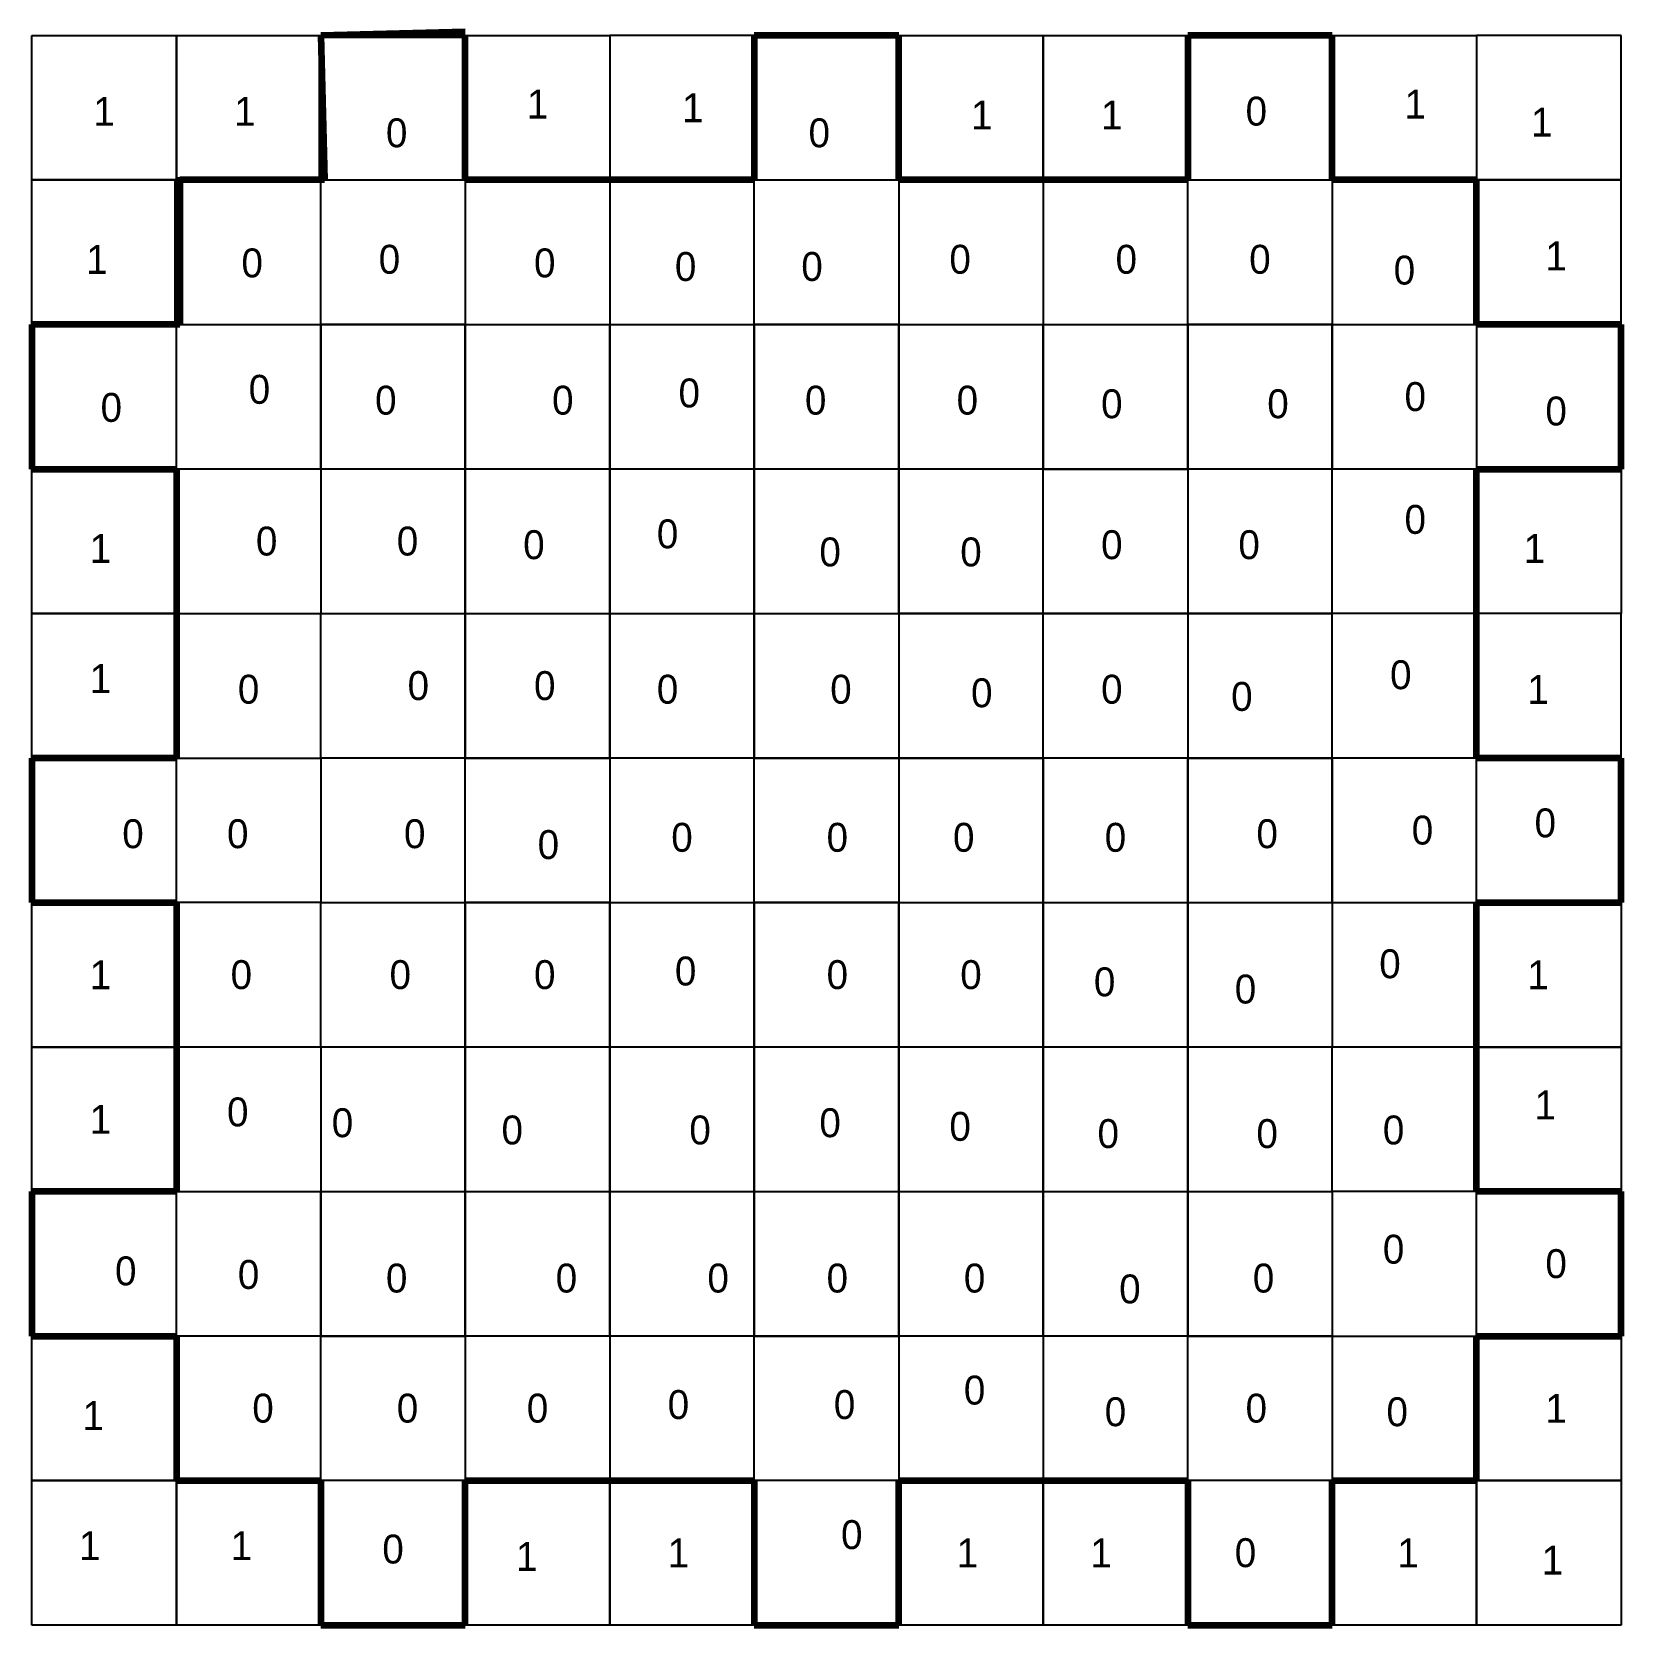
# Model space of a CAD drawing. Header units: millimetres. Extents: x 0 to 110, y -10 to 100.
import ezdxf

# ---------------------------------------------------------------- set-up
doc = ezdxf.new("R2010")
doc.units = ezdxf.units.MM
doc.layers.get('0').update_dxf_attribs({"linetype": 'CONTINUOUS', "lineweight": 0})

msp = doc.modelspace()

# ---------------------------------------------------------------- linework, layer by layer
at = {"linetype": 'CONTINUOUS', "lineweight": -3}
for p, q in [((0, 100), (10, 100)), ((0, 90), (0, 100)), ((10, 100), (10, 90)), ((10, 100), (20, 100)), ((10, 90), (10, 100)), ((20, 100), (20, 90)), ((30, 100), (40, 100)), ((30, 90), (30, 100)), ((50, 100), (40, 100)), ((40, 100), (40, 90)), ((40, 100), (40, 90)), ((50, 90), (50, 100)), ((60, 100), (70, 100)), ((60, 90), (60, 100)), ((70, 100), (80, 100)), ((70, 90), (70, 100)), ((70, 100), (70, 90)), ((80, 100), (80, 90)), ((90, 100), (100, 100)), ((90, 90), (90, 100)), ((110, 100), (100, 100)), ((100, 100), (100, 90)), ((100, 100), (100, 90)), ((110, 90), (110, 100)), ((10, 90), (0, 90)), ((0, 90), (10, 90)), ((0, 80), (0, 90)), ((20, 90), (10, 90)), ((10, 90), (10, 80)), ((20, 90), (30, 90)), ((20, 80), (20, 90)), ((40, 90), (30, 90)), ((30, 90), (30, 80)), ((40, 90), (50, 90)), ((40, 90), (40, 80)), ((50, 90), (60, 90)), ((50, 80), (50, 90)), ((70, 90), (60, 90)), ((60, 90), (60, 80)), ((80, 90), (70, 90)), ((70, 90), (70, 80)), ((80, 90), (90, 90)), ((80, 80), (80, 90)), ((100, 90), (90, 90)), ((90, 90), (90, 80)), ((110, 90), (100, 90)), ((100, 90), (100, 80)), ((100, 90), (110, 90)), ((110, 80), (110, 90)), ((10, 80), (0, 80)), ((10, 80), (20, 80)), ((10, 70), (10, 80)), ((20, 70), (20, 80)), ((20, 80), (30, 80)), ((30, 80), (20, 80)), ((20, 80), (20, 70)), ((30, 80), (30, 70)), ((30, 80), (40, 80)), ((30, 70), (30, 80)), ((40, 80), (40, 70)), ((40, 80), (50, 80)), ((40, 70), (40, 80)), ((50, 80), (50, 70)), ((50, 80), (60, 80)), ((50, 70), (50, 80)), ((60, 80), (50, 80)), ((60, 80), (60, 70)), ((60, 80), (70, 80)), ((60, 70), (60, 80)), ((70, 80), (70, 70)), ((70, 80), (80, 80)), ((70, 70), (70, 80)), ((80, 80), (80, 70)), ((80, 80), (90, 80)), ((80, 70), (80, 80)), ((90, 80), (80, 80)), ((90, 80), (90, 70)), ((90, 80), (100, 80)), ((90, 70), (90, 80)), ((100, 80), (110, 80)), ((100, 80), (100, 70)), ((0, 70), (10, 70)), ((0, 60), (0, 70)), ((10, 70), (10, 60)), ((20, 70), (10, 70)), ((30, 70), (20, 70)), ((30, 70), (20, 70)), ((20, 70), (20, 60)), ((40, 70), (30, 70)), ((40, 70), (30, 70)), ((30, 70), (30, 60)), ((30, 60), (30, 70)), ((50, 70), (40, 70)), ((50, 70), (40, 70)), ((40, 70), (40, 60)), ((40, 60), (40, 70)), ((60, 70), (50, 70)), ((60, 70), (50, 70)), ((50, 70), (50, 60)), ((50, 60), (50, 70)), ((70, 70), (60, 70)), ((70, 70), (60, 70)), ((60, 70), (60, 60)), ((60, 60), (60, 70)), ((80, 70), (70, 70)), ((70, 70), (80, 70)), ((70, 60), (70, 70)), ((70, 60), (70, 70)), ((90, 70), (80, 70)), ((90, 70), (80, 70)), ((80, 70), (80, 60)), ((80, 70), (80, 60)), ((100, 70), (90, 70)), ((90, 60), (90, 70)), ((100, 70), (110, 70)), ((100, 60), (100, 70)), ((110, 70), (110, 60)), ((10, 60), (0, 60)), ((0, 60), (10, 60)), ((0, 50), (0, 60)), ((10, 60), (10, 50)), ((10, 60), (20, 60)), ((20, 60), (30, 60)), ((20, 60), (30, 60)), ((20, 50), (20, 60)), ((30, 60), (40, 60)), ((30, 60), (30, 50)), ((30, 60), (40, 60)), ((30, 50), (30, 60)), ((40, 60), (50, 60)), ((40, 60), (40, 50)), ((40, 50), (40, 60)), ((40, 60), (50, 60)), ((50, 60), (60, 60)), ((50, 60), (50, 50)), ((50, 60), (60, 60)), ((50, 50), (50, 60)), ((60, 60), (70, 60)), ((60, 60), (60, 50)), ((70, 60), (60, 60)), ((60, 60), (60, 50)), ((80, 60), (70, 60)), ((70, 50), (70, 60)), ((70, 60), (80, 60)), ((70, 50), (70, 60)), ((80, 60), (90, 60)), ((80, 60), (80, 50)), ((90, 60), (80, 60)), ((80, 60), (80, 50)), ((90, 50), (90, 60)), ((100, 60), (90, 60)), ((110, 60), (100, 60)), ((100, 60), (100, 50)), ((110, 60), (100, 60)), ((110, 50), (110, 60)), ((10, 50), (0, 50)), ((10, 50), (20, 50)), ((10, 40), (10, 50)), ((30, 50), (20, 50)), ((30, 50), (20, 50)), ((20, 50), (20, 40)), ((20, 50), (20, 40)), ((40, 50), (30, 50)), ((30, 50), (40, 50)), ((30, 40), (30, 50)), ((30, 40), (30, 50)), ((50, 50), (40, 50)), ((50, 50), (40, 50)), ((40, 50), (40, 40)), ((40, 50), (40, 40)), ((60, 50), (50, 50)), ((50, 50), (60, 50)), ((50, 40), (50, 50)), ((50, 40), (50, 50)), ((60, 50), (70, 50)), ((70, 50), (60, 50)), ((60, 50), (60, 40)), ((60, 50), (60, 40)), ((80, 50), (70, 50)), ((80, 50), (70, 50)), ((70, 50), (70, 40)), ((70, 40), (70, 50)), ((80, 50), (90, 50)), ((90, 50), (80, 50)), ((80, 50), (80, 40)), ((80, 40), (80, 50)), ((90, 40), (90, 50)), ((100, 50), (90, 50)), ((90, 50), (90, 40)), ((100, 50), (110, 50)), ((100, 40), (100, 50)), ((0, 40), (10, 40)), ((0, 30), (0, 40)), ((10, 40), (10, 30)), ((20, 40), (10, 40)), ((20, 40), (30, 40)), ((20, 40), (30, 40)), ((20, 30), (20, 40)), ((40, 40), (30, 40)), ((30, 40), (30, 30)), ((30, 40), (40, 40)), ((30, 30), (30, 40)), ((40, 40), (50, 40)), ((40, 40), (40, 30)), ((40, 40), (50, 40)), ((40, 30), (40, 40)), ((60, 40), (50, 40)), ((50, 40), (50, 30)), ((50, 40), (60, 40)), ((50, 30), (50, 40)), ((60, 40), (70, 40)), ((60, 40), (60, 30)), ((60, 40), (70, 40)), ((60, 30), (60, 40)), ((70, 40), (80, 40)), ((70, 40), (70, 30)), ((70, 40), (80, 40)), ((70, 30), (70, 40)), ((80, 40), (90, 40)), ((80, 40), (80, 30)), ((80, 40), (90, 40)), ((80, 30), (80, 40)), ((90, 40), (90, 30)), ((90, 40), (100, 40)), ((100, 40), (110, 40)), ((100, 30), (100, 40)), ((110, 40), (110, 30)), ((10, 30), (0, 30)), ((0, 30), (10, 30)), ((0, 20), (0, 30)), ((10, 30), (10, 20)), ((20, 30), (10, 30)), ((30, 30), (20, 30)), ((30, 30), (20, 30)), ((20, 30), (20, 20)), ((40, 30), (30, 30)), ((40, 30), (30, 30)), ((30, 30), (30, 20)), ((30, 20), (30, 30)), ((50, 30), (40, 30)), ((50, 30), (40, 30)), ((40, 30), (40, 20)), ((40, 20), (40, 30)), ((60, 30), (50, 30)), ((60, 30), (50, 30)), ((50, 30), (50, 20)), ((50, 20), (50, 30)), ((70, 30), (60, 30)), ((70, 30), (60, 30)), ((60, 30), (60, 20)), ((60, 20), (60, 30)), ((80, 30), (70, 30)), ((80, 30), (70, 30)), ((70, 30), (70, 20)), ((70, 20), (70, 30)), ((90, 30), (80, 30)), ((90, 30), (80, 30)), ((80, 30), (80, 20)), ((80, 20), (80, 30)), ((90, 20), (90, 30)), ((100, 30), (90, 30)), ((100, 30), (110, 30)), ((100, 20), (100, 30)), ((110, 30), (100, 30)), ((110, 30), (110, 20)), ((10, 20), (0, 20)), ((10, 20), (20, 20)), ((10, 10), (10, 20)), ((20, 20), (30, 20)), ((20, 20), (30, 20)), ((20, 10), (20, 20)), ((20, 20), (20, 10)), ((30, 20), (40, 20)), ((30, 20), (30, 10)), ((30, 20), (40, 20)), ((30, 10), (30, 20)), ((40, 20), (50, 20)), ((40, 20), (40, 10)), ((40, 20), (50, 20)), ((40, 10), (40, 20)), ((50, 20), (60, 20)), ((50, 20), (50, 10)), ((50, 20), (60, 20)), ((50, 10), (50, 20)), ((60, 20), (70, 20)), ((60, 20), (60, 10)), ((60, 20), (70, 20)), ((60, 10), (60, 20)), ((70, 20), (80, 20)), ((70, 20), (70, 10)), ((70, 20), (80, 20)), ((70, 10), (70, 20)), ((80, 20), (90, 20)), ((80, 20), (80, 10)), ((80, 20), (90, 20)), ((80, 10), (80, 20)), ((90, 20), (90, 10)), ((100, 20), (90, 20)), ((90, 20), (90, 10)), ((110, 20), (100, 20)), ((100, 10), (100, 20)), ((0, 10), (10, 10)), ((0, 0), (0, 10)), ((10, 10), (10, 0)), ((20, 10), (10, 10)), ((30, 10), (20, 10)), ((20, 10), (30, 10)), ((20, 0), (20, 10)), ((40, 10), (30, 10)), ((30, 10), (30, 0)), ((50, 10), (40, 10)), ((40, 10), (40, 0)), ((60, 10), (50, 10)), ((50, 10), (60, 10)), ((50, 0), (50, 10)), ((70, 10), (60, 10)), ((60, 10), (60, 0)), ((80, 10), (70, 10)), ((70, 10), (70, 0)), ((90, 10), (80, 10)), ((80, 10), (90, 10)), ((80, 0), (80, 10)), ((90, 10), (100, 10)), ((90, 10), (90, 0)), ((100, 10), (110, 10)), ((100, 0), (100, 10)), ((110, 10), (110, 0)), ((10, 0), (0, 0)), ((0, 0), (10, 0)), ((0, -10), (0, 0)), ((10, 0), (10, -10)), ((10, 0), (20, 0)), ((10, -10), (10, 0)), ((20, 0), (20, -10)), ((30, 0), (20, 0)), ((30, 0), (40, 0)), ((30, -10), (30, 0)), ((40, 0), (40, -10)), ((40, 0), (50, 0)), ((40, -10), (40, 0)), ((50, 0), (50, -10)), ((60, 0), (50, 0)), ((60, 0), (70, 0)), ((60, -10), (60, 0)), ((70, 0), (70, -10)), ((70, 0), (80, 0)), ((70, -10), (70, 0)), ((80, 0), (80, -10)), ((90, 0), (80, 0)), ((90, 0), (100, 0)), ((90, -10), (90, 0)), ((100, 0), (100, -10)), ((100, 0), (110, 0)), ((100, -10), (100, 0)), ((110, 0), (100, 0)), ((110, 0), (110, -10)), ((10, -10), (0, -10)), ((20, -10), (10, -10)), ((40, -10), (30, -10)), ((50, -10), (40, -10)), ((70, -10), (60, -10)), ((80, -10), (70, -10)), ((100, -10), (90, -10)), ((110, -10), (100, -10))]:
    msp.add_line(p, q, dxfattribs=at)
at = {"linetype": 'CONTINUOUS', "lineweight": 100}
for p, q in [((30, 100.25), (20, 100)), ((20, 100), (20.25, 90)), ((30, 90), (30, 100)), ((60, 100), (50, 100)), ((50, 100), (50, 90)), ((60, 90), (60, 100)), ((90, 100), (80, 100)), ((80, 100), (80, 90)), ((90, 90), (90, 100)), ((20.25, 90), (10.25, 90)), ((10.25, 90), (10.25, 80)), ((40, 90), (30, 90)), ((50, 90), (40, 90)), ((70, 90), (60, 90)), ((80, 90), (70, 90)), ((100, 90), (90, 90)), ((100, 80), (100, 90)), ((10.25, 80), (0, 80)), ((0, 80), (0, 70)), ((110, 80), (100, 80)), ((110, 70), (110, 80)), ((0, 70), (10, 70)), ((10, 70), (10, 60)), ((100, 60), (100, 70)), ((100, 70), (110, 70)), ((10, 60), (10, 50)), ((100, 50), (100, 60)), ((10, 50), (0, 50)), ((0, 50), (0, 40)), ((110, 50), (100, 50)), ((110, 40), (110, 50)), ((0, 40), (10, 40)), ((10, 40), (10, 30)), ((100, 30), (100, 40)), ((100, 40), (110, 40)), ((10, 30), (10, 20)), ((100, 20), (100, 30)), ((10, 20), (0, 20)), ((0, 20), (0, 10)), ((110, 20), (100, 20)), ((110, 10), (110, 20)), ((0, 10), (10, 10)), ((10, 10), (10, 0)), ((100, 0), (100, 10)), ((100, 10), (110, 10)), ((10, 0), (20, 0)), ((20, 0), (20, -10)), ((30, -10), (30, 0)), ((30, 0), (40, 0)), ((40, 0), (50, 0)), ((50, 0), (50, -10)), ((60, -10), (60, 0)), ((60, 0), (70, 0)), ((70, 0), (80, 0)), ((80, 0), (80, -10)), ((90, -10), (90, 0)), ((90, 0), (100, 0)), ((20, -10), (30, -10)), ((50, -10), (60, -10)), ((80, -10), (90, -10))]:
    msp.add_line(p, q, dxfattribs=at)
at = {"linetype": 'CONTINUOUS', "lineweight": 70}
for p, q in [((20, 100), (30, 100)), ((20, 100), (20, 90)), ((30, 100), (30, 100)), ((30, 100), (30, 90)), ((60, 100), (50, 100)), ((50, 100), (50, 90)), ((60, 90), (60, 100)), ((90, 100), (80, 100)), ((80, 100), (80, 90)), ((90, 90), (90, 100)), ((20, 90), (10, 90)), ((10, 90), (10, 80)), ((40, 90), (30, 90)), ((50, 90), (40, 90)), ((70, 90), (60, 90)), ((80, 90), (70, 90)), ((100, 90), (90, 90)), ((100, 80), (100, 90)), ((10, 80), (0, 80)), ((0, 80), (0, 70)), ((110, 80), (100, 80)), ((110, 70), (110, 80)), ((0, 70), (10, 70)), ((10, 70), (10, 60)), ((100, 60), (100, 70)), ((100, 70), (110, 70)), ((10, 60), (10, 50)), ((100, 50), (100, 60)), ((10, 50), (0, 50)), ((0, 50), (0, 40)), ((110, 50), (100, 50)), ((110, 40), (110, 50)), ((0, 40), (10, 40)), ((10, 40), (10, 30)), ((100, 30), (100, 40)), ((100, 40), (110, 40)), ((10, 30), (10, 20)), ((100, 20), (100, 30)), ((10, 20), (0, 20)), ((0, 20), (0, 10)), ((110, 20), (100, 20)), ((110, 10), (110, 20)), ((0, 10), (10, 10)), ((10, 10), (10, 0)), ((100, 0), (100, 10)), ((100, 10), (110, 10)), ((10, 0), (20, 0)), ((20, 0), (20, -10)), ((30, -10), (30, 0)), ((30, 0), (40, 0)), ((40, 0), (50, 0)), ((50, 0), (50, -10)), ((60, -10), (60, 0)), ((60, 0), (70, 0)), ((70, 0), (80, 0)), ((80, 0), (80, -10)), ((90, -10), (90, 0)), ((90, 0), (100, 0)), ((20, -10), (30, -10)), ((50, -10), (60, -10)), ((80, -10), (90, -10))]:
    msp.add_line(p, q, dxfattribs=at)
at = {"linetype": 'CONTINUOUS', "lineweight": 35}
msp.add_line((30, 100), (30, 90), dxfattribs=at)

# ---------------------------------------------------------------- texts
at = {"linetype": 'CONTINUOUS', "lineweight": -3, "char_height": 2, "width": 100, "attachment_point": 5}
for s, insert in [('1', (35, 95.25)), ('1', (45.75, 95)), ('1', (95.75, 95.25)), ('1', (5, 94.75)), ('1', (14.75, 94.75)), ('1', (65.75, 94.5)), ('1', (74.75, 94.5)), ('0', (84.75, 94.75)), ('1', (104.5, 94)), ('0', (25.25, 93.25)), ('0', (54.5, 93.25)), ('1', (4.5, 84.5)), ('0', (15.25, 84.25)), ('0', (24.75, 84.5)), ('0', (35.5, 84.25)), ('0', (45.25, 84)), ('0', (54, 84)), ('0', (64.25, 84.5)), ('0', (75.75, 84.5)), ('0', (85, 84.5)), ('1', (105.5, 84.75)), ('0', (95, 83.75)), ('0', (15.75, 75.5)), ('0', (45.5, 75.25)), ('0', (5.5, 74.25)), ('0', (24.5, 74.75)), ('0', (36.75, 74.75)), ('0', (54.25, 74.75)), ('0', (64.75, 74.75)), ('0', (74.75, 74.5)), ('0', (86.25, 74.5)), ('0', (95.75, 75)), ('0', (105.5, 74)), ('0', (95.75, 66.5)), ('0', (44, 65.5)), ('1', (4.75, 64.5)), ('0', (16.25, 65)), ('0', (26, 65)), ('0', (34.75, 64.75)), ('0', (55.25, 64.25)), ('0', (65, 64.25)), ('0', (74.75, 64.75)), ('0', (84.25, 64.75)), ('1', (104, 64.5)), ('1', (4.75, 55.5)), ('0', (94.75, 55.75)), ('0', (15, 54.75)), ('0', (26.75, 55)), ('0', (35.5, 55)), ('0', (44, 54.75)), ('0', (56, 54.75)), ('0', (65.75, 54.5)), ('0', (74.75, 54.75)), ('0', (83.75, 54.25)), ('1', (104.25, 54.75)), ('0', (104.75, 45.5)), ('0', (7, 44.75)), ('0', (14.25, 44.75)), ('0', (26.5, 44.75)), ('0', (45, 44.5)), ('0', (55.75, 44.5)), ('0', (64.5, 44.5)), ('0', (75, 44.5)), ('0', (85.5, 44.75)), ('0', (96.25, 45)), ('0', (35.75, 44)), ('0', (94, 35.75)), ('1', (4.75, 35)), ('0', (14.5, 35)), ('0', (25.5, 35)), ('0', (35.5, 35)), ('0', (45.25, 35.25)), ('0', (55.75, 35)), ('0', (65, 35)), ('0', (74.25, 34.5)), ('1', (104.25, 35)), ('0', (84, 34)), ('0', (14.25, 25.5)), ('1', (104.75, 26)), ('1', (4.75, 25)), ('0', (21.5, 24.75)), ('0', (55.25, 24.75)), ('0', (64.25, 24.5)), ('0', (33.25, 24.25)), ('0', (46.25, 24.25)), ('0', (74.5, 24)), ('0', (85.5, 24)), ('0', (94.25, 24.25)), ('0', (94.25, 16)), ('0', (6.5, 14.5)), ('0', (105.5, 15)), ('0', (15, 14.25)), ('0', (25.25, 14)), ('0', (37, 14)), ('0', (47.5, 14)), ('0', (55.75, 14)), ('0', (65.25, 14)), ('0', (85.25, 14)), ('0', (76, 13.25)), ('0', (65.25, 6.25)), ('0', (16, 5)), ('0', (26, 5)), ('0', (35, 5)), ('0', (44.75, 5.25)), ('0', (56.25, 5.25)), ('0', (75, 4.75)), ('0', (84.75, 5)), ('0', (94.5, 4.75)), ('1', (105.5, 5)), ('1', (4.25, 4.5)), ('0', (56.75, -3.75)), ('1', (4, -4.5)), ('1', (14.5, -4.5)), ('0', (25, -4.75)), ('1', (34.25, -5.25)), ('1', (44.75, -5)), ('1', (64.75, -5)), ('1', (74, -5)), ('0', (84, -5)), ('1', (95.25, -5)), ('1', (105.25, -5.5))]:
    msp.add_mtext(s, dxfattribs=dict(at, insert=insert))

doc.saveas('drawing.dxf')
